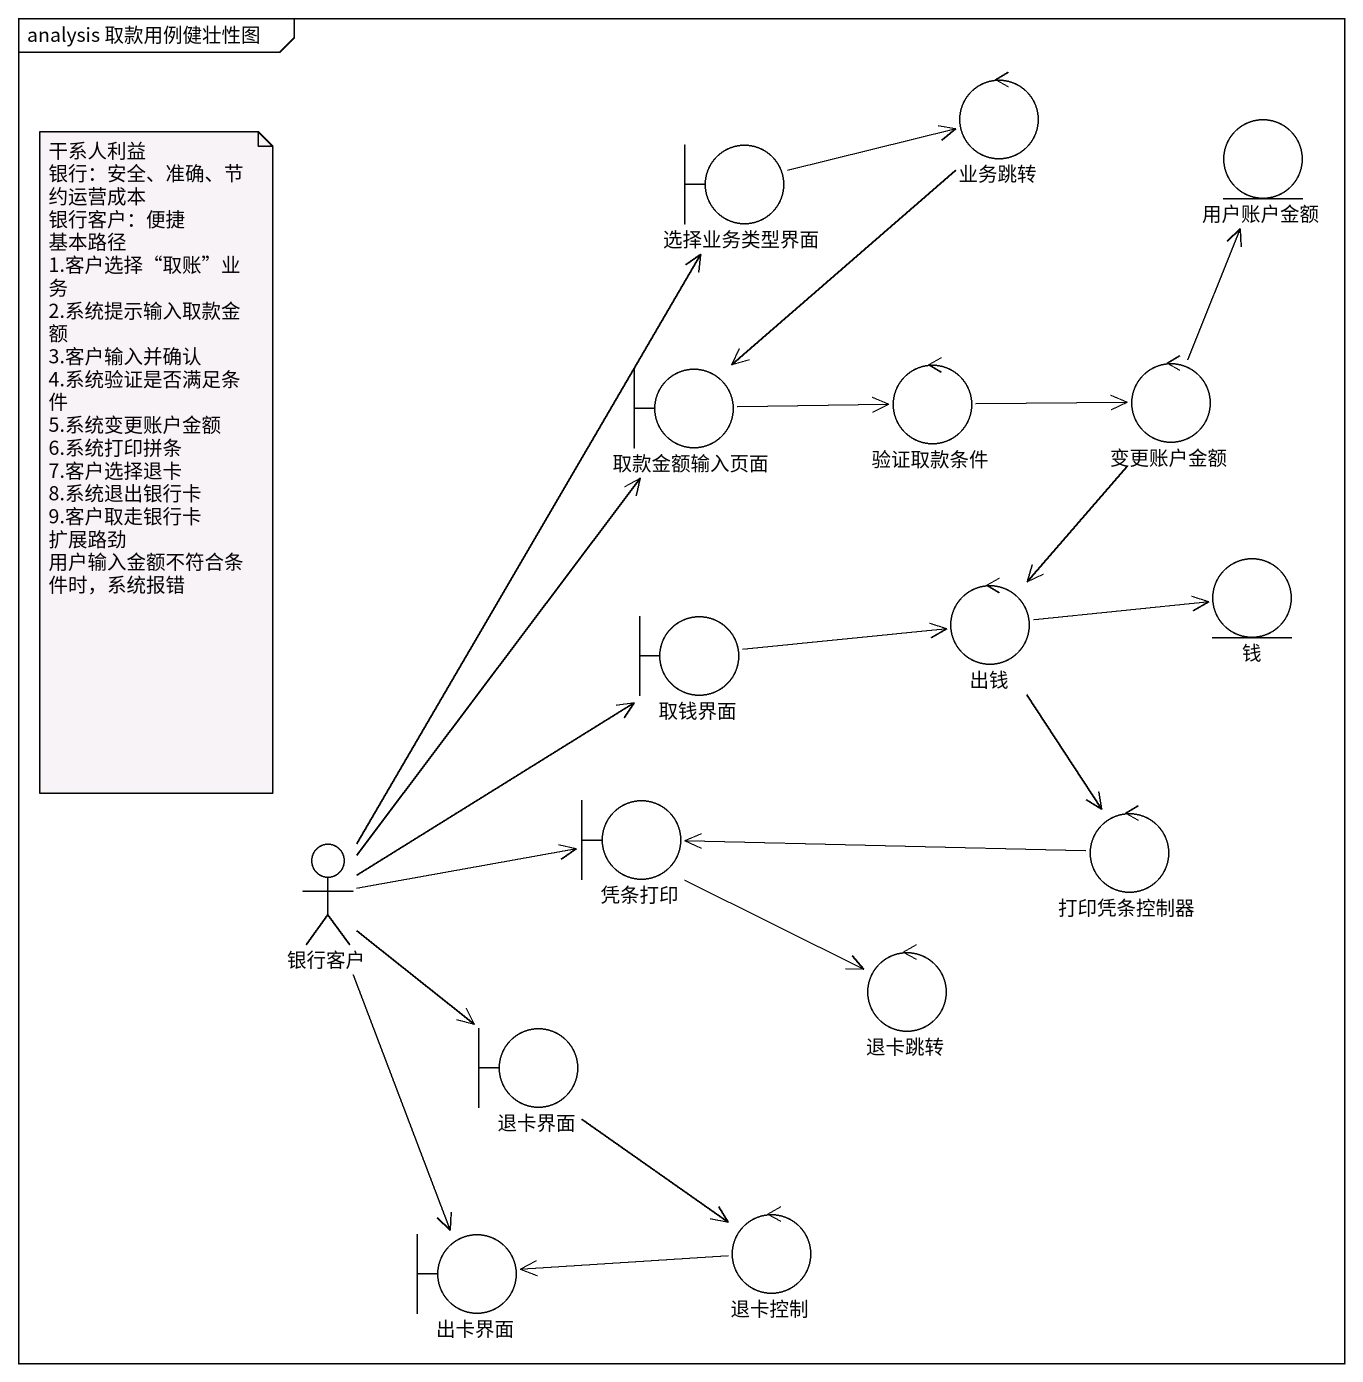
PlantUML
@startuml
mainframe analysis 取款用例健壮性图
control 业务跳转
boundary 选择业务类型界面
entity 用户账户金额
boundary 取款金额输入页面
control 验证取款条件
control 变更账户金额
control 出钱
entity 钱
boundary 取钱界面
boundary 凭条打印
control 打印凭条控制器
actor 银行客户
control 退卡跳转
boundary 退卡界面
boundary 出卡界面
control 退卡控制
业务跳转 --> 取款金额输入页面
选择业务类型界面 -right-> 业务跳转
取款金额输入页面 -right-> 验证取款条件
验证取款条件 -right-> 变更账户金额
变更账户金额 -up-> 用户账户金额
变更账户金额 --> 出钱
出钱 -right-> 钱
出钱 --> 打印凭条控制器
取钱界面 -right-> 出钱
凭条打印 -right-> 退卡跳转
打印凭条控制器 -left-> 凭条打印
银行客户 -up-> 选择业务类型界面
银行客户 -up-> 取款金额输入页面
银行客户 -right-> 取钱界面
银行客户 -right-> 凭条打印
银行客户 --> 退卡界面
银行客户 --> 出卡界面
退卡界面 --> 退卡控制
退卡控制 -left-> 出卡界面
note as N1
  干系人利益
  银行：安全、准确、节约运营成本
  银行客户：便捷
  基本路径
  1.客户选择“取账”业务
  2.系统提示输入取款金额
  3.客户输入并确认
  4.系统验证是否满足条件
  5.系统变更账户金额
  6.系统打印拼条
  7.客户选择退卡
  8.系统退出银行卡
  9.客户取走银行卡
  扩展路劲
  用户输入金额不符合条件时，系统报错
end note
@enduml
